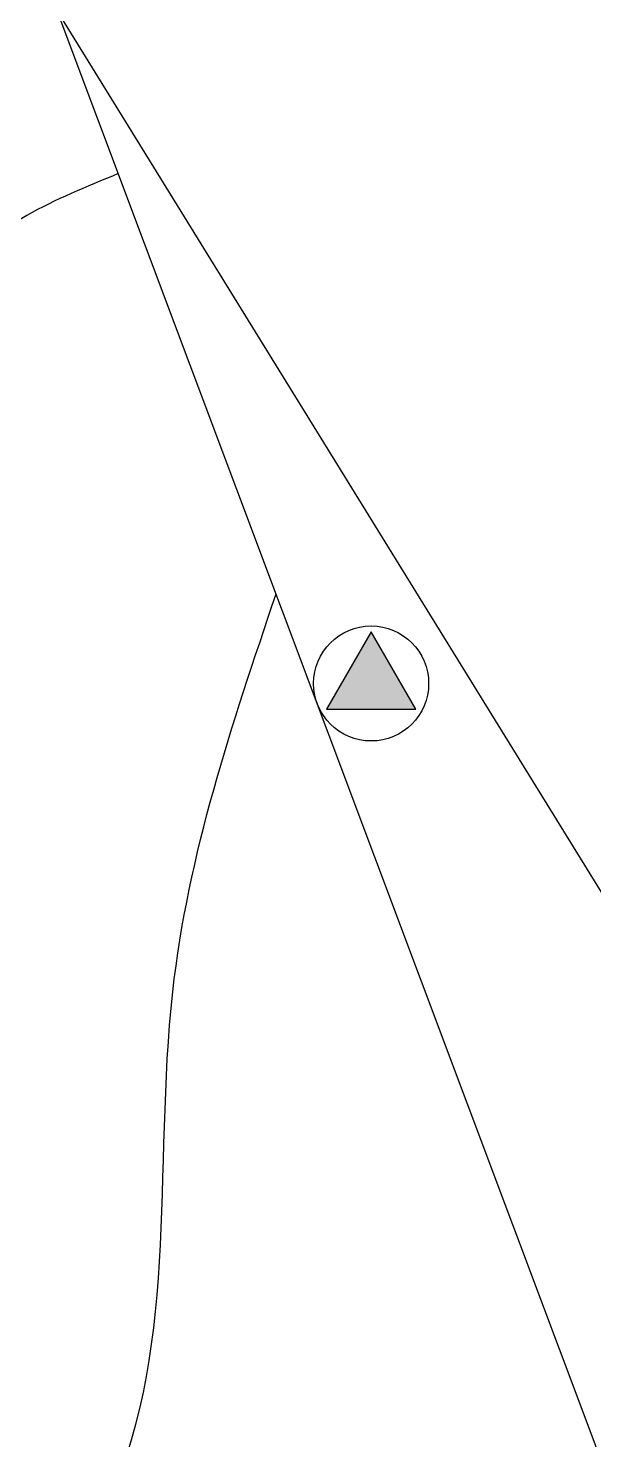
# Model space of a CAD drawing. Header units: millimetres. Extents: x 441156 to 441876, y 4514765 to 4515211.
# Drawn here: x 441691.44 to 441694.56, y 4514829.1 to 4514836.88 of the extents above; entities that cross this region are included whole.
import ezdxf

# ---------------------------------------------------------------- set-up
doc = ezdxf.new("R2010")
doc.units = ezdxf.units.MM
doc.layers.add('01_eléctrico', color=170, linetype='Continuous')
doc.layers.add('01_piscinas', color=254, linetype='Continuous')

msp = doc.modelspace()

# ---------------------------------------------------------------- hatches: boundary and pattern name
at = {"layer": '01_eléctrico'}
h = msp.add_hatch(color=256, dxfattribs=at)
h.dxf.hatch_style = 1
h.paths.add_polyline_path([(441693.5818929, 4514833.12418015), (441693.33513384, 4514833.55157939), (441693.08837477, 4514833.12418015)])

# ---------------------------------------------------------------- linework, layer by layer
at = {"layer": '01_eléctrico', "elevation": 0.00000074}
msp.add_lwpolyline([(441693.5818929, 4514833.12418015), (441693.33513384, 4514833.55157939), (441693.08837477, 4514833.12418015)], close=True, dxfattribs=at)
at = {"layer": '01_eléctrico'}
msp.add_circle((441693.33513384, 4514833.26664656, 0.00000074), 0.31727935, dxfattribs=at)
at = {"layer": '01_piscinas'}
for p, q in [((441694.76717771, 4514828.54905541, 0.00000013), (441691.15105936, 4514838.18205059, 0.0000014)), ((441691.60419494, 4514836.97494052, 0.00000013), (441696.37727713, 4514829.2393808, 0.00000131))]:
    msp.add_line(p, q, dxfattribs=at)
at = {"layer": '01_piscinas', "elevation": 0.00000053}
for points in [[(441733.80152151, 4514836.84526939, 0.0164873178), (441729.941051, 4514836.51536975, 0.0147570251), (441722.50275839, 4514835.40842934, 0.0064753203), (441716.72613465, 4514834.10548181, 0.0081662383), (441709.49245762, 4514832.24974676, 0.0216544653), (441700.37301078, 4514829.13504235, 0.0203224531), (441692.08927445, 4514825.50445053, 0.0071301443), (441686.53051536, 4514822.6439482, 0.0002218274), (441686.35889411, 4514822.55241672), (441685.06968918, 4514821.85298122), (441683.78080227, 4514821.15371826, 0.0026809456), (441681.72825373, 4514820.00791291), (441674.82663559, 4514816.1888006), (441672.21161554, 4514814.745731), (441664.29735012, 4514810.37833203), (441659.35443191, 4514807.63872531), (441646.18519361, 4514800.33969015), (441646.07115784, 4514800.27586286), (441656.85310346, 4514782.27945409)], [(441733.79953832, 4514836.77006272, 0.0164621357), (441729.94989689, 4514836.44089324, 0.0147546948), (441722.51715044, 4514835.33481359, 0.0064740219), (441716.74358279, 4514834.03253962, 0.0081654849), (441709.51294286, 4514832.17759532, 0.021652917), (441700.40030144, 4514829.06518378, 0.0203218385), (441692.12239248, 4514825.4371581, 0.0071298324), (441686.56578016, 4514822.5777561, 0.0002215412), (441686.39443893, 4514822.48637409), (441685.10545453, 4514821.78705824), (441683.81678817, 4514821.08791493, 0.002681048), (441681.7648651, 4514819.94245511), (441674.86291054, 4514816.12315664), (441672.24785212, 4514814.68006586), (441664.33364728, 4514810.31270033), (441659.39078961, 4514807.57312716), (441646.22168809, 4514800.27416781), (441646.17519445, 4514800.24814472), (441656.91744049, 4514782.31799947)]]:
    msp.add_lwpolyline(points, format="xyb", dxfattribs=at)
at = {"layer": '01_piscinas'}
msp.add_spline([(441691.94074574, 4514836.07840121, -0.00000049), (441691.05327148, 4514835.52146418, -0.00000049), (441690.6634551, 4514833.95558944, -0.00000049), (441685.91118562, 4514833.1691113, 0.00000053), (441685.44043079, 4514830.38247977, 0.00000053), (441687.75799057, 4514826.90823601, 0.00000053), (441691.84993238, 4514828.68154778, 0.00000053), (441692.24120686, 4514831.5668765, -0.00000049), (441692.81101352, 4514833.76009066, 0.00000082)], degree=3, dxfattribs=at)

doc.saveas('drawing.dxf')
